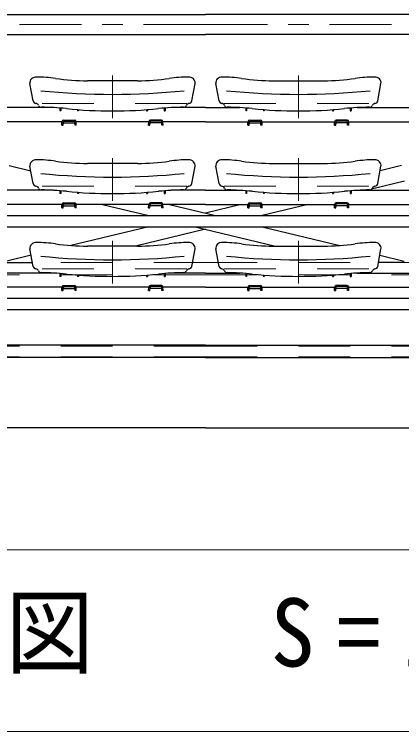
# Model space of a CAD drawing. Units: millimetres on the paper. Extents: x -385 to 0, y -12 to 267.
# Drawn here: x -305.57 to -286.83, y 62.78 to 97.47 of the extents above; entities that cross this region are included whole.
import ezdxf

# ---------------------------------------------------------------- set-up
doc = ezdxf.new("R2010")
doc.units = ezdxf.units.MM
doc.linetypes.add('USER1', pattern=[4.5, 2.5, -2])
doc.linetypes.add('USER2', pattern=[6, 3, -1, 1, -1])
doc.layers.add('LY_1', color=7, linetype='Continuous', lineweight=25)
doc.styles.add('ＭＳ ゴシック', font='')
doc.styles.get('ＭＳ ゴシック').set_extended_font_data('MS Gothic')

msp = doc.modelspace()

# ---------------------------------------------------------------- linework, layer by layer
at = {"layer": 'LY_1'}
for p, q in [((-341.324, 97.469), (-296.324, 97.469)), ((-251.324, 97.469), (-296.324, 97.469)), ((-341.324, 96.497), (-296.324, 96.497)), ((-251.324, 96.497), (-296.324, 96.497)), ((-303.374, 92.94), (-303.374, 92.799)), ((-303.328, 92.799), (-303.374, 92.799)), ((-303.328, 92.936), (-303.328, 92.799)), ((-302.52, 92.864), (-302.52, 92.799)), ((-302.474, 92.799), (-302.52, 92.799)), ((-302.474, 92.86), (-302.474, 92.799)), ((-299.174, 92.86), (-299.174, 92.799)), ((-299.174, 92.799), (-299.128, 92.799)), ((-299.128, 92.864), (-299.128, 92.799)), ((-298.32, 92.936), (-298.32, 92.799)), ((-298.32, 92.799), (-298.274, 92.799)), ((-298.274, 92.94), (-298.274, 92.799)), ((-294.374, 92.94), (-294.374, 92.799)), ((-294.328, 92.799), (-294.374, 92.799)), ((-294.328, 92.936), (-294.328, 92.799)), ((-293.52, 92.864), (-293.52, 92.799)), ((-293.474, 92.799), (-293.52, 92.799)), ((-293.474, 92.86), (-293.474, 92.799)), ((-290.174, 92.86), (-290.174, 92.799)), ((-290.174, 92.799), (-290.128, 92.799)), ((-290.128, 92.864), (-290.128, 92.799)), ((-289.32, 92.936), (-289.32, 92.799)), ((-289.32, 92.799), (-289.274, 92.799)), ((-289.274, 92.94), (-289.274, 92.799)), ((-303.273, 92.117), (-303.269, 92.279)), ((-303.189, 92.352), (-302.657, 92.352)), ((-303.165, 92.302), (-302.681, 92.302)), ((-302.573, 92.117), (-302.577, 92.279)), ((-299.074, 92.117), (-299.07, 92.279)), ((-298.458, 92.352), (-298.99, 92.352)), ((-298.482, 92.302), (-298.966, 92.302)), ((-298.374, 92.117), (-298.378, 92.279)), ((-294.274, 92.117), (-294.27, 92.279)), ((-294.19, 92.352), (-293.658, 92.352)), ((-294.166, 92.302), (-293.682, 92.302)), ((-293.574, 92.117), (-293.578, 92.279)), ((-290.075, 92.117), (-290.071, 92.279)), ((-289.459, 92.352), (-289.991, 92.352)), ((-289.483, 92.302), (-289.967, 92.302)), ((-289.375, 92.117), (-289.379, 92.279)), ((-303.273, 92.115), (-303.209, 92.115)), ((-303.209, 92.115), (-303.205, 92.263)), ((-303.168, 92.215), (-302.679, 92.215)), ((-302.637, 92.115), (-302.641, 92.263)), ((-302.573, 92.115), (-302.637, 92.115)), ((-299.074, 92.115), (-299.01, 92.115)), ((-299.01, 92.115), (-299.006, 92.263)), ((-298.48, 92.215), (-298.969, 92.215)), ((-298.438, 92.115), (-298.442, 92.263)), ((-298.374, 92.115), (-298.438, 92.115)), ((-294.274, 92.115), (-294.21, 92.115)), ((-294.21, 92.115), (-294.206, 92.263)), ((-294.169, 92.215), (-293.68, 92.215)), ((-293.638, 92.115), (-293.642, 92.263)), ((-293.574, 92.115), (-293.638, 92.115)), ((-290.075, 92.115), (-290.011, 92.115)), ((-290.011, 92.115), (-290.007, 92.263)), ((-289.481, 92.215), (-289.97, 92.215)), ((-289.439, 92.115), (-289.443, 92.263)), ((-289.375, 92.115), (-289.439, 92.115)), ((-303.374, 88.94), (-303.374, 88.799)), ((-303.328, 88.936), (-303.328, 88.799)), ((-302.52, 88.864), (-302.52, 88.799)), ((-302.474, 88.86), (-302.474, 88.799)), ((-299.174, 88.86), (-299.174, 88.799)), ((-299.128, 88.864), (-299.128, 88.799)), ((-298.32, 88.936), (-298.32, 88.799)), ((-298.274, 88.94), (-298.274, 88.799)), ((-294.374, 88.94), (-294.374, 88.799)), ((-294.328, 88.936), (-294.328, 88.799)), ((-293.52, 88.864), (-293.52, 88.799)), ((-293.474, 88.86), (-293.474, 88.799)), ((-290.174, 88.86), (-290.174, 88.799)), ((-290.128, 88.864), (-290.128, 88.799)), ((-289.32, 88.936), (-289.32, 88.799)), ((-289.274, 88.94), (-289.274, 88.799)), ((-303.328, 88.799), (-303.374, 88.799)), ((-302.474, 88.799), (-302.52, 88.799)), ((-299.174, 88.799), (-299.128, 88.799)), ((-298.32, 88.799), (-298.274, 88.799)), ((-294.328, 88.799), (-294.374, 88.799)), ((-293.474, 88.799), (-293.52, 88.799)), ((-290.174, 88.799), (-290.128, 88.799)), ((-289.32, 88.799), (-289.274, 88.799)), ((-303.273, 88.117), (-303.269, 88.279)), ((-303.273, 88.115), (-303.209, 88.115)), ((-303.209, 88.115), (-303.205, 88.263)), ((-303.189, 88.352), (-302.657, 88.352)), ((-303.168, 88.215), (-302.679, 88.215)), ((-303.165, 88.302), (-302.681, 88.302)), ((-302.637, 88.115), (-302.641, 88.263)), ((-302.573, 88.115), (-302.637, 88.115)), ((-302.573, 88.117), (-302.577, 88.279)), ((-299.074, 88.117), (-299.07, 88.279)), ((-299.074, 88.115), (-299.01, 88.115)), ((-299.01, 88.115), (-299.006, 88.263)), ((-298.458, 88.352), (-298.99, 88.352)), ((-298.48, 88.215), (-298.969, 88.215)), ((-298.482, 88.302), (-298.966, 88.302)), ((-298.438, 88.115), (-298.442, 88.263)), ((-298.374, 88.115), (-298.438, 88.115)), ((-298.374, 88.117), (-298.378, 88.279)), ((-294.274, 88.117), (-294.27, 88.279)), ((-294.274, 88.115), (-294.21, 88.115)), ((-294.21, 88.115), (-294.206, 88.263)), ((-294.19, 88.352), (-293.658, 88.352)), ((-294.169, 88.215), (-293.68, 88.215)), ((-294.166, 88.302), (-293.682, 88.302)), ((-293.638, 88.115), (-293.642, 88.263)), ((-293.574, 88.115), (-293.638, 88.115)), ((-293.574, 88.117), (-293.578, 88.279)), ((-290.075, 88.117), (-290.071, 88.279)), ((-290.075, 88.115), (-290.011, 88.115)), ((-290.011, 88.115), (-290.007, 88.263)), ((-289.459, 88.352), (-289.991, 88.352)), ((-289.481, 88.215), (-289.97, 88.215)), ((-289.483, 88.302), (-289.967, 88.302)), ((-289.439, 88.115), (-289.443, 88.263)), ((-289.375, 88.115), (-289.439, 88.115)), ((-289.375, 88.117), (-289.379, 88.279)), ((-305.949, 85.469), (-304.699, 85.469)), ((-286.699, 85.469), (-287.949, 85.469)), ((-303.374, 84.94), (-303.374, 84.799)), ((-303.328, 84.799), (-303.374, 84.799)), ((-303.328, 84.936), (-303.328, 84.799)), ((-302.52, 84.864), (-302.52, 84.799)), ((-302.474, 84.799), (-302.52, 84.799)), ((-302.474, 84.86), (-302.474, 84.799)), ((-299.174, 84.86), (-299.174, 84.799)), ((-299.174, 84.799), (-299.128, 84.799)), ((-299.128, 84.864), (-299.128, 84.799)), ((-298.32, 84.936), (-298.32, 84.799)), ((-298.32, 84.799), (-298.274, 84.799)), ((-298.274, 84.94), (-298.274, 84.799)), ((-294.374, 84.94), (-294.374, 84.799)), ((-294.328, 84.799), (-294.374, 84.799)), ((-294.328, 84.936), (-294.328, 84.799)), ((-293.52, 84.864), (-293.52, 84.799)), ((-293.474, 84.799), (-293.52, 84.799)), ((-293.474, 84.86), (-293.474, 84.799)), ((-290.174, 84.86), (-290.174, 84.799)), ((-290.174, 84.799), (-290.128, 84.799)), ((-290.128, 84.864), (-290.128, 84.799)), ((-289.32, 84.936), (-289.32, 84.799)), ((-289.32, 84.799), (-289.274, 84.799)), ((-289.274, 84.94), (-289.274, 84.799)), ((-303.189, 84.352), (-302.657, 84.352)), ((-303.165, 84.302), (-302.681, 84.302)), ((-298.458, 84.352), (-298.99, 84.352)), ((-298.482, 84.302), (-298.966, 84.302)), ((-294.19, 84.352), (-293.658, 84.352)), ((-294.166, 84.302), (-293.682, 84.302)), ((-289.459, 84.352), (-289.991, 84.352)), ((-289.483, 84.302), (-289.967, 84.302)), ((-303.273, 84.117), (-303.269, 84.279)), ((-303.273, 84.115), (-303.209, 84.115)), ((-303.209, 84.115), (-303.205, 84.263)), ((-303.168, 84.215), (-302.679, 84.215)), ((-302.637, 84.115), (-302.641, 84.263)), ((-302.573, 84.115), (-302.637, 84.115)), ((-302.573, 84.117), (-302.577, 84.279)), ((-299.074, 84.117), (-299.07, 84.279)), ((-299.074, 84.115), (-299.01, 84.115)), ((-299.01, 84.115), (-299.006, 84.263)), ((-298.48, 84.215), (-298.969, 84.215)), ((-298.438, 84.115), (-298.442, 84.263)), ((-298.374, 84.115), (-298.438, 84.115)), ((-298.374, 84.117), (-298.378, 84.279)), ((-294.274, 84.117), (-294.27, 84.279)), ((-294.274, 84.115), (-294.21, 84.115)), ((-294.21, 84.115), (-294.206, 84.263)), ((-294.169, 84.215), (-293.68, 84.215)), ((-293.638, 84.115), (-293.642, 84.263)), ((-293.574, 84.115), (-293.638, 84.115)), ((-293.574, 84.117), (-293.578, 84.279)), ((-290.075, 84.117), (-290.071, 84.279)), ((-290.075, 84.115), (-290.011, 84.115)), ((-290.011, 84.115), (-290.007, 84.263)), ((-289.481, 84.215), (-289.97, 84.215)), ((-289.439, 84.115), (-289.443, 84.263)), ((-289.375, 84.115), (-289.439, 84.115)), ((-289.375, 84.117), (-289.379, 84.279)), ((-296.324, 77.469), (-342.708, 77.469)), ((-296.324, 77.469), (-249.94, 77.469))]:
    msp.add_line(p, q, dxfattribs=at)
at = {"layer": 'LY_1', "linetype": 'USER2', "lineweight": 13}
for p, q in [((-341.324, 96.983), (-296.324, 96.983)), ((-251.324, 96.983), (-296.324, 96.983)), ((-300.824, 92.456), (-300.824, 94.514)), ((-291.824, 92.456), (-291.824, 94.514)), ((-300.824, 88.456), (-300.824, 90.514)), ((-291.824, 88.456), (-291.824, 90.514)), ((-300.824, 84.456), (-300.824, 86.514)), ((-291.824, 84.456), (-291.824, 86.514))]:
    msp.add_line(p, q, dxfattribs=at)
at = {"layer": 'LY_1', "color": 4}
for p, q in [((-304.664, 93.282), (-304.82, 94.122)), ((-299.61, 94.259), (-302.038, 94.259)), ((-296.984, 93.282), (-296.828, 94.122)), ((-295.664, 93.282), (-295.82, 94.122)), ((-293.038, 94.259), (-290.61, 94.259)), ((-287.984, 93.282), (-287.828, 94.122)), ((-299.61, 90.259), (-302.038, 90.259)), ((-293.038, 90.259), (-290.61, 90.259)), ((-304.664, 89.282), (-304.82, 90.122)), ((-296.984, 89.282), (-296.828, 90.122)), ((-295.664, 89.282), (-295.82, 90.122)), ((-287.984, 89.282), (-287.828, 90.122)), ((-304.664, 85.282), (-304.82, 86.122)), ((-299.61, 86.259), (-302.038, 86.259)), ((-296.984, 85.282), (-296.828, 86.122)), ((-295.664, 85.282), (-295.82, 86.122)), ((-293.038, 86.259), (-290.61, 86.259)), ((-287.984, 85.282), (-287.828, 86.122))]:
    msp.add_line(p, q, dxfattribs=at)
at = {"layer": 'LY_1', "color": 4, "linetype": 'USER1', "lineweight": 13}
for p, q in [((-297.229, 93.159), (-304.419, 93.159)), ((-295.419, 93.159), (-288.229, 93.159)), ((-297.229, 89.159), (-304.419, 89.159)), ((-295.419, 89.159), (-288.229, 89.159)), ((-297.229, 85.159), (-304.419, 85.159)), ((-295.419, 85.159), (-288.229, 85.159))]:
    msp.add_line(p, q, dxfattribs=at)
at = {"layer": 'LY_1', "color": 2}
for p, q in [((-305.324, 92.959), (-306.977, 92.959)), ((-303.671, 92.959), (-305.324, 92.959)), ((-296.324, 92.959), (-297.977, 92.959)), ((-296.324, 92.959), (-294.671, 92.959)), ((-288.977, 92.959), (-287.324, 92.959)), ((-287.324, 92.959), (-285.671, 92.959)), ((-305.324, 92.279), (-307.378, 92.279)), ((-303.269, 92.279), (-305.324, 92.279)), ((-299.07, 92.279), (-302.577, 92.279)), ((-296.324, 92.279), (-298.378, 92.279)), ((-296.324, 92.279), (-294.27, 92.279)), ((-293.578, 92.279), (-290.071, 92.279)), ((-289.379, 92.279), (-287.324, 92.279)), ((-287.324, 92.279), (-285.27, 92.279)), ((-305.324, 88.959), (-306.977, 88.959)), ((-303.671, 88.959), (-305.324, 88.959)), ((-296.324, 88.959), (-297.977, 88.959)), ((-296.324, 88.959), (-294.671, 88.959)), ((-288.977, 88.959), (-287.324, 88.959)), ((-287.324, 88.959), (-285.671, 88.959)), ((-305.324, 88.279), (-307.378, 88.279)), ((-303.269, 88.279), (-305.324, 88.279)), ((-299.07, 88.279), (-302.577, 88.279)), ((-296.324, 88.279), (-298.378, 88.279)), ((-296.324, 88.279), (-294.27, 88.279)), ((-293.578, 88.279), (-290.071, 88.279)), ((-289.379, 88.279), (-287.324, 88.279)), ((-287.324, 88.279), (-285.27, 88.279)), ((-305.324, 84.959), (-306.977, 84.959)), ((-303.671, 84.959), (-305.324, 84.959)), ((-296.324, 84.959), (-297.977, 84.959)), ((-296.324, 84.959), (-294.671, 84.959)), ((-288.977, 84.959), (-287.324, 84.959)), ((-287.324, 84.959), (-285.671, 84.959)), ((-305.324, 84.279), (-307.378, 84.279)), ((-303.269, 84.279), (-305.324, 84.279)), ((-299.07, 84.279), (-302.577, 84.279)), ((-296.324, 84.279), (-298.378, 84.279)), ((-296.324, 84.279), (-294.27, 84.279)), ((-293.578, 84.279), (-290.071, 84.279)), ((-289.379, 84.279), (-287.324, 84.279)), ((-287.324, 84.279), (-285.27, 84.279))]:
    msp.add_line(p, q, dxfattribs=at)
at = {"layer": 'LY_1', "color": 190}
for p, q in [((-305.824, 90.153), (-304.779, 89.901)), ((-286.826, 90.153), (-287.869, 89.901)), ((-286.687, 89.404), (-288.278, 89.02)), ((-301.299, 88.279), (-299.07, 87.741)), ((-298.06, 88.279), (-295.831, 87.741)), ((-294.588, 88.279), (-296.324, 87.86)), ((-291.349, 88.279), (-293.578, 87.741)), ((-310.424, 87.741), (-282.224, 87.741)), ((-310.424, 87.197), (-282.224, 87.197)), ((-299.071, 87.197), (-302.836, 86.288)), ((-296.324, 87.078), (-299.715, 86.26)), ((-296.817, 87.197), (-292.933, 86.26)), ((-293.578, 87.197), (-289.813, 86.288)), ((-304.765, 85.823), (-305.936, 85.54)), ((-287.884, 85.823), (-286.712, 85.54)), ((-310.424, 83.741), (-282.224, 83.741)), ((-310.424, 83.197), (-282.224, 83.197))]:
    msp.add_line(p, q, dxfattribs=at)
at = {"layer": 'LY_1', "color": 2, "linetype": 'USER1', "lineweight": 13}
for p, q in [((-296.324, 85.469), (-310.374, 85.469)), ((-296.324, 85.469), (-282.274, 85.469)), ((-296.324, 84.869), (-310.374, 84.869)), ((-296.324, 84.869), (-282.274, 84.869))]:
    msp.add_line(p, q, dxfattribs=at)
at = {"layer": 'LY_1', "linetype": 'USER1', "lineweight": 13}
for p, q in [((-296.324, 81.429), (-310.374, 81.429)), ((-296.324, 81.429), (-282.274, 81.429)), ((-296.324, 80.909), (-310.374, 80.909)), ((-296.324, 80.909), (-282.274, 80.909))]:
    msp.add_line(p, q, dxfattribs=at)
at = {"layer": 'LY_1', "color": 40}
for p, q in [((-296.324, 81.469), (-310.314, 81.469)), ((-296.324, 81.469), (-282.334, 81.469)), ((-296.324, 80.869), (-310.424, 80.869)), ((-296.324, 80.869), (-282.224, 80.869))]:
    msp.add_line(p, q, dxfattribs=at)
at = {"layer": 'LY_1', "lineweight": 13}
for p, q in [((-272.424, 71.581), (-320.224, 71.581)), ((-320.224, 62.781), (-272.424, 62.781))]:
    msp.add_line(p, q, dxfattribs=at)
at = {"layer": 'LY_1', "color": 4}
for centre, radius, start, end in [((-304.508, 94.091), 0.348, 89.3424, 133.6012), ((-304.586, 87.262), 7.177, 81.8989, 89.3424), ((-302.038, 105.165), 10.905, 261.8989, 270), ((-299.61, 105.165), 10.905, 270, 278.1011), ((-297.062, 87.262), 7.177, 90.6576, 98.1011), ((-297.14, 94.091), 0.348, 46.3988, 90.6576), ((-295.508, 94.091), 0.348, 89.3424, 133.6012), ((-295.586, 87.262), 7.177, 81.8989, 89.3424), ((-293.038, 105.165), 10.905, 261.8989, 270), ((-290.61, 105.165), 10.905, 270, 278.1011), ((-288.062, 87.262), 7.177, 90.6576, 98.1011), ((-288.14, 94.091), 0.348, 46.3988, 90.6576), ((-304.58, 94.166), 0.244, 133.6012, 190.5227), ((-297.068, 94.166), 0.244, 349.4773, 46.3988), ((-295.58, 94.166), 0.244, 133.6012, 190.5227), ((-288.068, 94.166), 0.244, 349.4773, 46.3988), ((-300.824, 127.355), 33.756, 264.0935, 275.9065), ((-291.824, 127.355), 33.756, 264.0935, 275.9065), ((-304.517, 93.309), 0.15, 190.5227, 265.2042), ((-304.542, 93.01), 0.15, 23.2147, 85.2041), ((-304.266, 93.128), 0.15, 203.2147, 269.4197), ((-304.403, 79.552), 13.427, 84.2421, 89.4197), ((-297.245, 79.552), 13.427, 90.5803, 95.7579), ((-297.382, 93.128), 0.15, 270.5803, 336.7853), ((-297.107, 93.01), 0.15, 94.7959, 156.7853), ((-297.132, 93.309), 0.15, 274.7958, 349.4773), ((-295.517, 93.309), 0.15, 190.5227, 265.2042), ((-295.542, 93.01), 0.15, 23.2147, 85.2041), ((-295.266, 93.128), 0.15, 203.2147, 269.4197), ((-295.403, 79.552), 13.427, 84.2421, 89.4197), ((-288.245, 79.552), 13.427, 90.5803, 95.7579), ((-288.382, 93.128), 0.15, 270.5803, 336.7853), ((-288.107, 93.01), 0.15, 94.7959, 156.7853), ((-288.132, 93.309), 0.15, 274.7958, 349.4773), ((-300.824, 115.049), 22.25, 264.2421, 275.7579), ((-291.824, 115.049), 22.25, 264.2421, 275.7579), ((-304.58, 90.166), 0.244, 133.6012, 190.5227), ((-304.508, 90.091), 0.348, 89.3424, 133.6012), ((-304.586, 83.262), 7.177, 81.8989, 89.3424), ((-302.038, 101.165), 10.905, 261.8989, 270), ((-299.61, 101.165), 10.905, 270, 278.1011), ((-297.062, 83.262), 7.177, 90.6576, 98.1011), ((-297.14, 90.091), 0.348, 46.3988, 90.6576), ((-297.068, 90.166), 0.244, 349.4773, 46.3988), ((-295.58, 90.166), 0.244, 133.6012, 190.5227), ((-295.508, 90.091), 0.348, 89.3424, 133.6012), ((-295.586, 83.262), 7.177, 81.8989, 89.3424), ((-293.038, 101.165), 10.905, 261.8989, 270), ((-290.61, 101.165), 10.905, 270, 278.1011), ((-288.062, 83.262), 7.177, 90.6576, 98.1011), ((-288.14, 90.091), 0.348, 46.3988, 90.6576), ((-288.068, 90.166), 0.244, 349.4773, 46.3988), ((-300.824, 123.355), 33.756, 264.0935, 275.9065), ((-291.824, 123.355), 33.756, 264.0935, 275.9065), ((-304.517, 89.309), 0.15, 190.5227, 265.2042), ((-304.542, 89.01), 0.15, 23.2147, 85.2041), ((-297.107, 89.01), 0.15, 94.7959, 156.7853), ((-297.132, 89.309), 0.15, 274.7958, 349.4773), ((-295.517, 89.309), 0.15, 190.5227, 265.2042), ((-295.542, 89.01), 0.15, 23.2147, 85.2041), ((-288.107, 89.01), 0.15, 94.7959, 156.7853), ((-288.132, 89.309), 0.15, 274.7958, 349.4773), ((-304.266, 89.128), 0.15, 203.2147, 269.4197), ((-304.403, 75.552), 13.427, 84.2421, 89.4197), ((-300.824, 111.049), 22.25, 264.2421, 275.7579), ((-297.245, 75.552), 13.427, 90.5803, 95.7579), ((-297.382, 89.128), 0.15, 270.5803, 336.7853), ((-295.266, 89.128), 0.15, 203.2147, 269.4197), ((-295.403, 75.552), 13.427, 84.2421, 89.4197), ((-291.824, 111.049), 22.25, 264.2421, 275.7579), ((-288.245, 75.552), 13.427, 90.5803, 95.7579), ((-288.382, 89.128), 0.15, 270.5803, 336.7853), ((-304.508, 86.091), 0.348, 89.3424, 133.6012), ((-304.586, 79.262), 7.177, 81.8989, 89.3424), ((-297.062, 79.262), 7.177, 90.6576, 98.1011), ((-297.14, 86.091), 0.348, 46.3988, 90.6576), ((-295.508, 86.091), 0.348, 89.3424, 133.6012), ((-295.586, 79.262), 7.177, 81.8989, 89.3424), ((-288.062, 79.262), 7.177, 90.6576, 98.1011), ((-288.14, 86.091), 0.348, 46.3988, 90.6576), ((-304.58, 86.166), 0.244, 133.6012, 190.5227), ((-302.038, 97.165), 10.905, 261.8989, 270), ((-299.61, 97.165), 10.905, 270, 278.1011), ((-297.068, 86.166), 0.244, 349.4773, 46.3988), ((-295.58, 86.166), 0.244, 133.6012, 190.5227), ((-293.038, 97.165), 10.905, 261.8989, 270), ((-290.61, 97.165), 10.905, 270, 278.1011), ((-288.068, 86.166), 0.244, 349.4773, 46.3988), ((-300.824, 119.355), 33.756, 264.0935, 275.9065), ((-291.824, 119.355), 33.756, 264.0935, 275.9065), ((-304.517, 85.309), 0.15, 190.5227, 265.2042), ((-304.542, 85.01), 0.15, 23.2147, 85.2041), ((-304.266, 85.128), 0.15, 203.2147, 269.4197), ((-297.382, 85.128), 0.15, 270.5803, 336.7853), ((-297.107, 85.01), 0.15, 94.7959, 156.7853), ((-297.132, 85.309), 0.15, 274.7958, 349.4773), ((-295.517, 85.309), 0.15, 190.5227, 265.2042), ((-295.542, 85.01), 0.15, 23.2147, 85.2041), ((-295.266, 85.128), 0.15, 203.2147, 269.4197), ((-288.382, 85.128), 0.15, 270.5803, 336.7853), ((-288.107, 85.01), 0.15, 94.7959, 156.7853), ((-288.132, 85.309), 0.15, 274.7958, 349.4773), ((-304.403, 71.552), 13.427, 84.2421, 89.4197), ((-300.824, 107.049), 22.25, 264.2421, 275.7579), ((-297.245, 71.552), 13.427, 90.5803, 95.7579), ((-295.403, 71.552), 13.427, 84.2421, 89.4197), ((-291.824, 107.049), 22.25, 264.2421, 275.7579), ((-288.245, 71.552), 13.427, 90.5803, 95.7579)]:
    msp.add_arc(centre, radius, start, end, dxfattribs=at)
at = {"layer": 'LY_1'}
for centre, radius, start, end in [((-303.189, 92.272), 0.08, 90, 178.5613), ((-303.165, 92.262), 0.04, 90, 178.5613), ((-302.681, 92.262), 0.04, 1.4387, 90), ((-302.657, 92.272), 0.08, 1.4387, 90), ((-298.99, 92.272), 0.08, 90, 178.5613), ((-298.966, 92.262), 0.04, 90, 178.5613), ((-298.482, 92.262), 0.04, 1.4387, 90), ((-298.458, 92.272), 0.08, 1.4387, 90), ((-294.19, 92.272), 0.08, 90, 178.5613), ((-294.166, 92.262), 0.04, 90, 178.5613), ((-293.682, 92.262), 0.04, 1.4387, 90), ((-293.658, 92.272), 0.08, 1.4387, 90), ((-289.991, 92.272), 0.08, 90, 178.5613), ((-289.967, 92.262), 0.04, 90, 178.5613), ((-289.483, 92.262), 0.04, 1.4387, 90), ((-289.459, 92.272), 0.08, 1.4387, 90), ((-303.168, 92.175), 0.04, 90, 178.5613), ((-302.679, 92.175), 0.04, 1.4388, 90), ((-298.969, 92.175), 0.04, 90, 178.5613), ((-298.48, 92.175), 0.04, 1.4387, 90), ((-294.169, 92.175), 0.04, 90, 178.5613), ((-293.68, 92.175), 0.04, 1.4388, 90), ((-289.97, 92.175), 0.04, 90, 178.5612), ((-289.481, 92.175), 0.04, 1.4387, 90), ((-303.189, 88.272), 0.08, 90, 178.5613), ((-303.168, 88.175), 0.04, 90, 178.5613), ((-303.165, 88.262), 0.04, 90, 178.5613), ((-302.681, 88.262), 0.04, 1.4387, 90), ((-302.679, 88.175), 0.04, 1.4388, 90), ((-302.657, 88.272), 0.08, 1.4387, 90), ((-298.99, 88.272), 0.08, 90, 178.5613), ((-298.969, 88.175), 0.04, 90, 178.5613), ((-298.966, 88.262), 0.04, 90, 178.5613), ((-298.482, 88.262), 0.04, 1.4387, 90), ((-298.48, 88.175), 0.04, 1.4387, 90), ((-298.458, 88.272), 0.08, 1.4387, 90), ((-294.19, 88.272), 0.08, 90, 178.5613), ((-294.169, 88.175), 0.04, 90, 178.5613), ((-294.166, 88.262), 0.04, 90, 178.5613), ((-293.682, 88.262), 0.04, 1.4387, 90), ((-293.68, 88.175), 0.04, 1.4388, 90), ((-293.658, 88.272), 0.08, 1.4387, 90), ((-289.991, 88.272), 0.08, 90, 178.5613), ((-289.97, 88.175), 0.04, 90, 178.5612), ((-289.967, 88.262), 0.04, 90, 178.5613), ((-289.483, 88.262), 0.04, 1.4387, 90), ((-289.481, 88.175), 0.04, 1.4387, 90), ((-289.459, 88.272), 0.08, 1.4387, 90), ((-303.189, 84.272), 0.08, 90, 178.5613), ((-303.165, 84.262), 0.04, 90, 178.5613), ((-302.681, 84.262), 0.04, 1.4387, 90), ((-302.657, 84.272), 0.08, 1.4387, 90), ((-298.99, 84.272), 0.08, 90, 178.5613), ((-298.966, 84.262), 0.04, 90, 178.5613), ((-298.482, 84.262), 0.04, 1.4387, 90), ((-298.458, 84.272), 0.08, 1.4387, 90), ((-294.19, 84.272), 0.08, 90, 178.5613), ((-294.166, 84.262), 0.04, 90, 178.5613), ((-293.682, 84.262), 0.04, 1.4387, 90), ((-293.658, 84.272), 0.08, 1.4387, 90), ((-289.991, 84.272), 0.08, 90, 178.5613), ((-289.967, 84.262), 0.04, 90, 178.5613), ((-289.483, 84.262), 0.04, 1.4387, 90), ((-289.459, 84.272), 0.08, 1.4387, 90), ((-303.168, 84.175), 0.04, 90, 178.5613), ((-302.679, 84.175), 0.04, 1.4388, 90), ((-298.969, 84.175), 0.04, 90, 178.5613), ((-298.48, 84.175), 0.04, 1.4387, 90), ((-294.169, 84.175), 0.04, 90, 178.5613), ((-293.68, 84.175), 0.04, 1.4388, 90), ((-289.97, 84.175), 0.04, 90, 178.5612), ((-289.481, 84.175), 0.04, 1.4387, 90)]:
    msp.add_arc(centre, radius, start, end, dxfattribs=at)

# ---------------------------------------------------------------- texts
at = {"layer": 'LY_1', "insert": (-318.824, 67.181), "char_height": 3.299, "attachment_point": 4, "style": 'ＭＳ ゴシック'}
msp.add_mtext('\\T1.5;\\W0.95;立面図\u3000S=1/50', dxfattribs=at)

doc.saveas('drawing.dxf')
